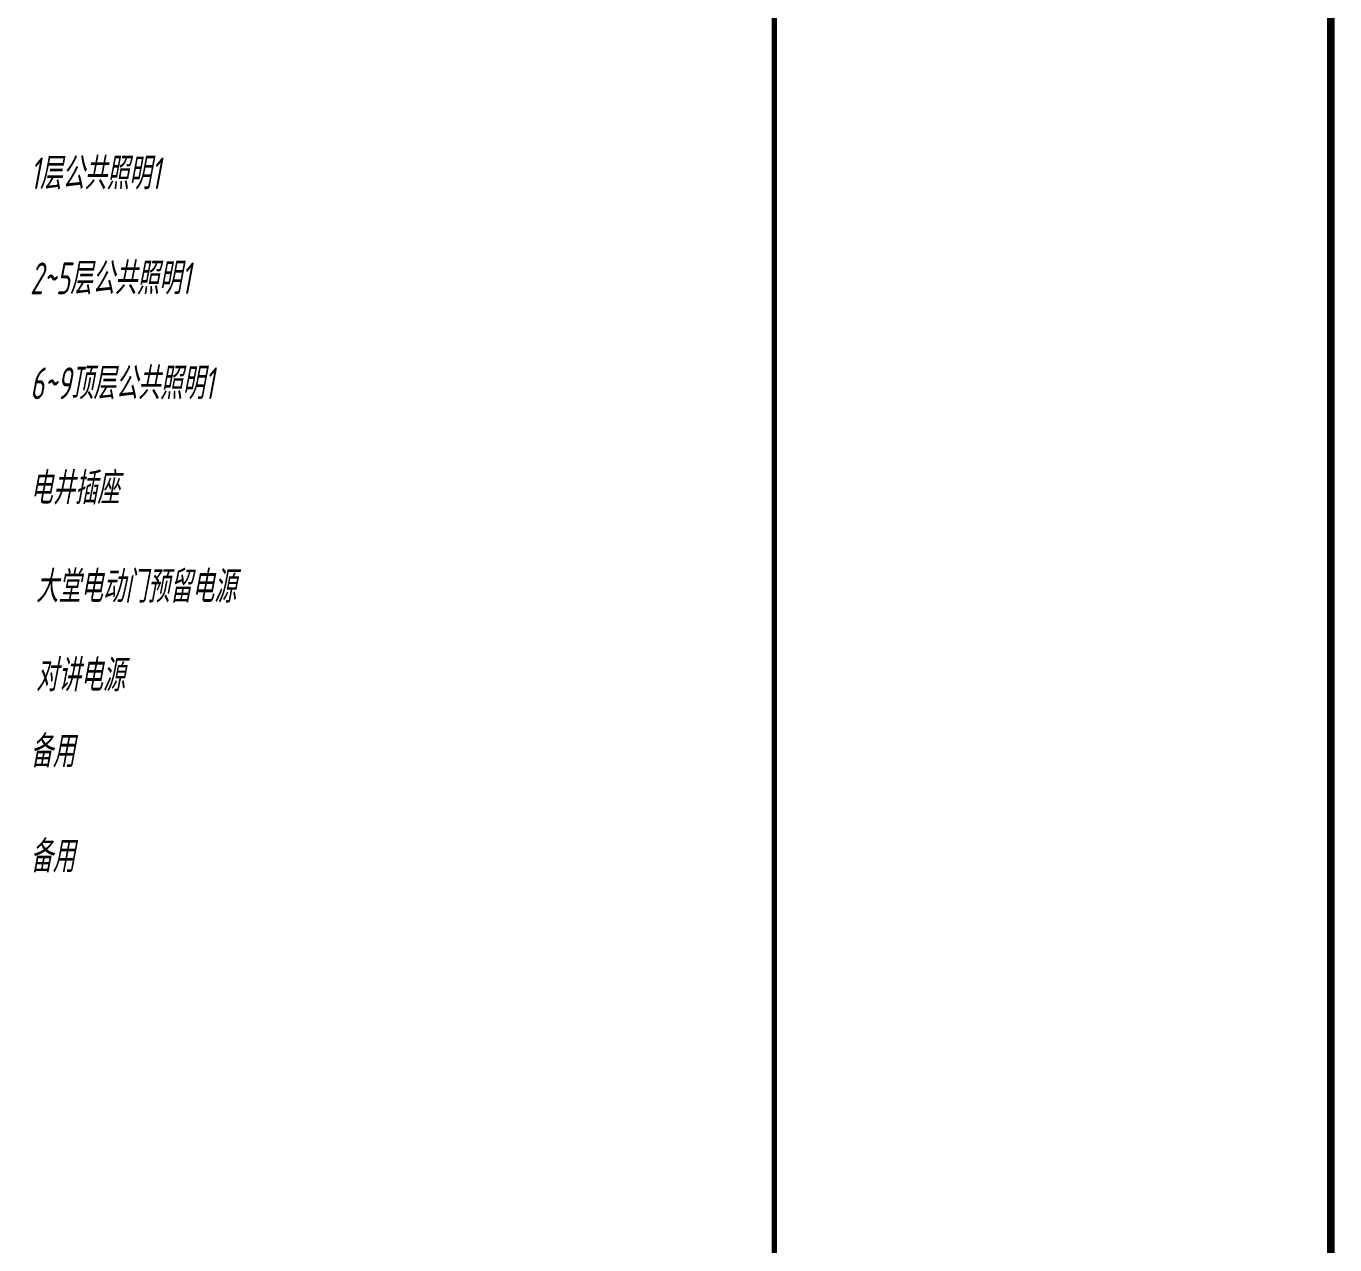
# Model space of a CAD drawing. Extents: x 3753737 to 4713801, y -857380 to 24339.
# Drawn here: x 4177400 to 4193861, y -674403 to -659077 of the extents above; entities that cross this region are included whole.
import ezdxf

# ---------------------------------------------------------------- set-up
doc = ezdxf.new("R2010")
doc.units = 0
doc.header["$LTSCALE"] = 1000
doc.header["$MEASUREMENT"] = 0
doc.linetypes.add('CONTINOUS', pattern=[0])
doc.layers.add('!!电气', color=1, linetype='CONTINUOUS')
doc.layers.add('DIM-照明', color=7, linetype='CONTINUOUS')
doc.layers.add('图框', color=147, linetype='CONTINUOUS', lineweight=20)
doc.styles.add('HZTXT', font='gbeitc.shx', dxfattribs={"width": 0.8, "height": 400, "bigfont": 'hztxt.shx'})

# ---------------------------------------------------------------- blocks, each defined once
blk = doc.blocks.new('A$C190A5FEA')
at = {"layer": '图框', "const_width": 70}
blk.add_lwpolyline([(-7000, -57400), (-7000, 0)], dxfattribs=at)

msp = doc.modelspace()

# ---------------------------------------------------------------- linework, layer by layer
at = {"layer": '图框', "const_width": 100}
msp.add_lwpolyline([(4193811, -688253.6), (4193811, -630853.6), (4113211, -630853.6), (4113211, -688253.6)], close=True, dxfattribs=at)

# ---------------------------------------------------------------- block references
at = {"layer": '!!电气', "color": 2}
msp.add_blockref('A$C190A5FEA', (4193811, -630853.6), dxfattribs=at)

# ---------------------------------------------------------------- texts
at = {"layer": 'DIM-照明', "color": 7, "style": 'HZTXT', "width": 0.7}
for s, p in [('1层公共照明1', (4177449.5, -661128.2)), ('2~5层公共照明1', (4177449.5, -662448.2)), ('6~9顶层公共照明1', (4177449.5, -663768.1)), ('电井插座', (4177449.5, -665088)), ('备用', (4177449.5, -668398.3)), ('备用', (4177449.5, -669718.3))]:
    msp.add_text(s, height=400, dxfattribs=at).set_placement(p)
at = {"layer": 'DIM-照明', "linetype": 'CONTINOUS', "style": 'HZTXT', "width": 0.7}
for s, p in [('大堂电动门预留电源', (4177520.3, -666326.3)), ('对讲电源', (4177520.3, -667441.3))]:
    msp.add_text(s, height=400, dxfattribs=at).set_placement(p)

doc.saveas('drawing.dxf')
